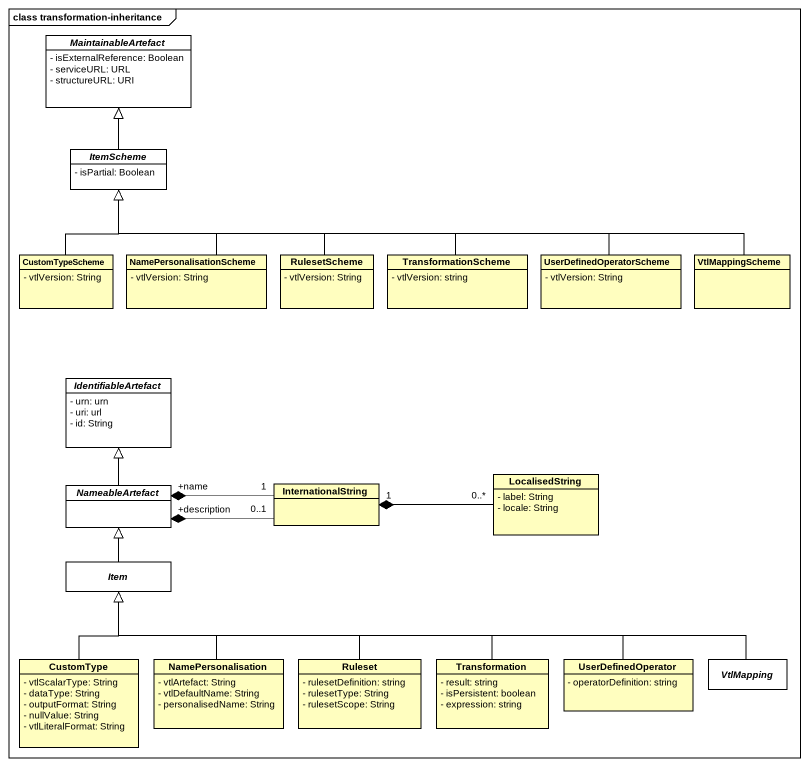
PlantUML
@startuml
mainframe class transformation-inheritance
hide circle
hide empty members
skinparam classAttributeIconSize 0
abstract class MaintainableArtefact #FFFFFF {
  - isExternalReference: Boolean
  - serviceURL: URL
  - structureURL: URI
}
abstract class ItemScheme #FFFFFF {
  - isPartial: Boolean
}
class CustomTypeScheme #FFFEBF {
  - vtlVersion: String
}
class NamePersonalisationScheme #FFFEBF {
  - vtlVersion: String
}
class RulesetScheme #FFFEBF {
  - vtlVersion: String
}
class TransformationScheme #FFFEBF {
  - vtlVersion: string
}
class UserDefinedOperatorScheme #FFFEBF {
  - vtlVersion: String
}
class VtlMappingScheme #FFFEBF
abstract class IdentifiableArtefact #FFFFFF {
  - urn: urn
  - uri: url
  - id: String
}
abstract class NameableArtefact #FFFFFF
class InternationalString #FFFEBF
class LocalisedString #FFFEBF {
  - label: String
  - locale: String
}
abstract class Item #FFFFFF
class CustomType #FFFEBF {
  - vtlScalarType: String
  - dataType: String
  - outputFormat: String
  - nullValue: String
  - vtlLiteralFormat: String
}
class NamePersonalisation #FFFEBF {
  - vtlArtefact: String
  - vtlDefaultName: String
  - personalisedName: String
}
class Ruleset #FFFEBF {
  - rulesetDefinition: string
  - rulesetType: String
  - rulesetScope: String
}
class Transformation #FFFEBF {
  - result: string
  - isPersistent: boolean
  - expression: string
}
class UserDefinedOperator #FFFEBF {
  - operatorDefinition: string
}
abstract class VtlMapping #FFFFFF
ItemScheme -up-|> MaintainableArtefact
CustomTypeScheme -up-|> ItemScheme
NamePersonalisationScheme -up-|> ItemScheme
RulesetScheme -left-|> ItemScheme
TransformationScheme -left-|> ItemScheme
UserDefinedOperatorScheme -left-|> ItemScheme
VtlMappingScheme -left-|> ItemScheme
NameableArtefact -up-|> IdentifiableArtefact
InternationalString "1" -left-* "+name" NameableArtefact
InternationalString "0..1" -left-* "+description" NameableArtefact
LocalisedString "0..*" -left-* "1" InternationalString
Item -up-|> NameableArtefact
CustomType -up-|> Item
NamePersonalisation -up-|> Item
Ruleset -left-|> Item
Transformation -left-|> Item
UserDefinedOperator -left-|> Item
VtlMapping -left-|> Item
@enduml
